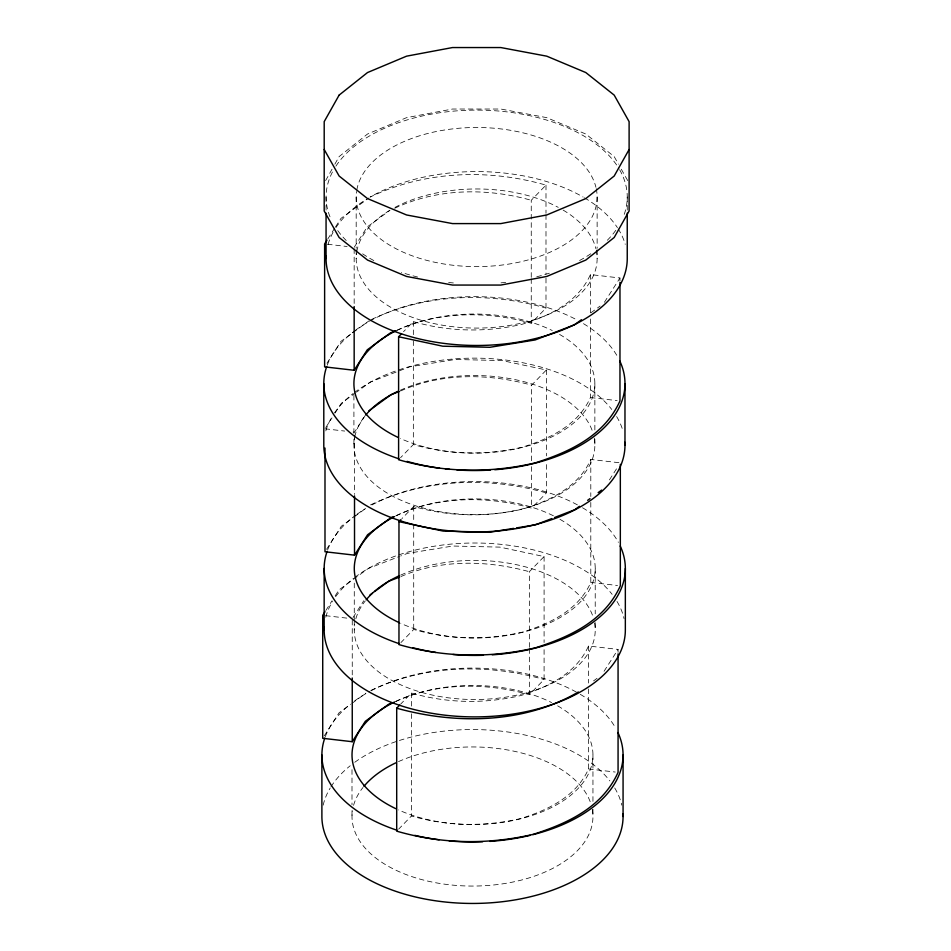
<?xml version="1.0" encoding="UTF-8"?>
<svg xmlns="http://www.w3.org/2000/svg" width="951" height="951" viewBox="0 0 951 951"><rect width="100%" height="100%" fill="white"/><g stroke="black" fill="none" stroke-linecap="round" stroke-linejoin="round"><path stroke-width="0.71" stroke-dasharray="4.75 3.57" d="M325.622 180.583L332.018 169.219M334.859 164.166L339.127 156.594L367.514 134.032L406.576 117.651L452.51 109.032L500.808 109.032L546.73 117.651L585.804 134.032L614.191 156.594L618.447 164.166M327.738 239.046L334.74 228.121M335.525 226.897L340.969 218.397L369 197.903M354.164 247.319L367.241 226.909L389.435 210.682M326.966 363.223L340.969 341.35L351.49 333.67M325.765 427.57L331.994 417.858M335.109 412.996L341.338 403.272L355.353 393.025M365.291 415.385L354.521 432.194L351.715 431.873M326.55 549.321L341.338 526.236L353.011 517.701M325.836 610.483L332.054 600.759M335.168 595.897L339.067 589.822L368.263 568.484L399.349 556.513M353.023 617.544L363.793 600.735M619.969 280.949L619.969 277.977L590.44 274.577C578.196 302.061 549.916 315.696 522.634 324.136C486.591 332.588 448.931 331.935 413.34 321.604L403.509 331.709M324.279 735.872L339.067 712.786L350.741 704.239M604.396 302.275L619.969 277.977M590.44 319.013L590.44 397.53C578.196 425.014 549.916 438.649 522.634 447.089C486.591 455.541 448.931 454.887 413.34 444.557L400.561 457.704M618.923 462.697L590.797 459.452C578.553 486.936 550.272 500.571 523.002 509.011C486.96 517.463 449.3 516.809 413.709 506.479L401.916 518.616M609.436 479.875L617.995 466.501M590.797 502.413L590.797 582.416C578.553 609.9 550.272 623.535 523.002 631.975C486.96 640.415 449.3 639.773 413.709 629.443L400.93 642.579M618.067 652.374L618.067 649.414L588.526 646.002C576.282 673.486 548.002 687.121 520.732 695.561C484.677 704.013 447.029 703.36 411.438 693.029L400.621 704.156M604.051 671.275L618.067 649.414M588.526 688.964L588.526 768.967C576.282 796.451 548.002 810.086 520.732 818.526C484.677 826.966 447.029 826.324 411.438 815.994L398.659 829.129M531.252 277.323L531.252 200.292L545.993 185.124C488.279 168.517 424.717 170.835 370.177 197.047A150.591 86.945 0 0 1 583.141 197.047M397.411 330.163C439.16 310.989 487.53 311.013 531.252 323.245L545.993 308.076L545.993 275.493M531.621 460.724L531.621 385.167L546.361 369.998L502.164 360.572L455.089 359.478L409.738 366.836L370.533 381.933L356.518 392.181M396.412 515.561C438.53 496.006 487.411 495.697 531.621 508.131L546.361 492.963L546.361 461.853M529.35 647.274L529.35 571.717L544.091 556.549L499.893 547.122L452.819 546.029L407.468 553.387L400.704 555.99M395.509 701.588C437.258 682.414 485.628 682.449 529.35 694.682L544.091 679.513L544.091 648.404M352.655 332.814L369 320.856M590.773 312.891L600.117 306.056M354.188 516.845L365.862 508.298M351.918 703.395L365.933 693.148M593.543 680.904L597.05 678.336M394.689 208.257C437.175 188.322 486.555 187.644 531.252 200.292M371.52 319.488C425.679 293.609 488.766 291.695 545.993 308.076M400.502 391.027C441.526 372.673 488.862 373.327 531.621 385.167M370.533 504.886C425.073 478.674 488.648 476.356 546.361 492.963M400.965 576.532C441.264 559.057 487.554 560.246 529.35 571.717M370.973 690.39C424.752 664.856 487.352 663.334 544.091 679.513M327.441 244.229L347.127 246.499M590.44 397.53L617.151 400.609M324.992 428.794L344.678 431.065M590.797 582.416L617.52 585.495M325.527 615.666L348.03 618.257M588.526 768.967L615.249 772.046M621.3 169.219L627.696 180.583M627.244 197.047L627.244 210.219M597.133 197.047L597.133 248.282M597.133 249.744L597.133 258.529M595.219 568.472L595.219 613.859M595.219 622.643L595.219 629.954M594.862 383.598L594.862 430.434M594.862 439.219L594.862 445.08M592.948 755.023L592.948 801.871M592.948 809.194L592.948 816.505M590.797 459.452L590.797 496.493M590.44 274.577L590.44 313.093M588.526 646.002L588.526 683.044M546.361 369.998L546.361 455.921M545.993 185.124L545.993 213.274M545.993 214.748L545.993 274.007M544.091 556.549L544.091 642.472M531.621 466.644L531.621 508.131M531.252 278.809L531.252 323.245M529.35 648.748L529.35 694.682M413.709 506.479L413.709 522.777M413.709 524.263L413.709 629.443M413.34 321.604L413.34 334.93M413.34 340.862L413.34 444.557M411.438 693.029L411.438 707.841M411.438 713.773L411.438 815.994M356.185 197.047L356.185 248.282M356.185 249.744L356.185 258.529M354.521 435.154L354.521 494.413M354.271 583.118L354.271 619.707M354.271 621.169L354.271 629.954M354.164 248.793L354.164 305.093M353.915 395.307L353.915 433.371M353.915 439.219L353.915 445.08M352.25 620.23L352.25 676.518M352.001 769.668L352.001 804.796M352.001 810.656L352.001 816.505M326.062 197.047L326.062 210.219M328.083 244.348A150.591 86.945 0 0 1 333.028 232.401M335.905 227.622A150.591 86.945 0 0 1 366.29 199.377M584.449 197.808A150.591 86.945 0 0 1 617.413 227.622M618.174 228.811A150.591 86.945 0 0 1 625.235 244.348M325.813 430.898A150.591 86.945 0 0 1 331.423 417.751M334.431 412.984A150.591 86.945 0 0 1 353.213 393.452M354.343 392.585A150.591 86.945 0 0 1 611.766 409.465M616.64 416.55A150.591 86.945 0 0 1 622.964 430.898M594.256 438.102A120.468 69.554 0 0 1 474.383 514.634A120.468 69.554 0 0 1 354.521 438.102M354.794 436.699A120.468 69.554 0 0 1 364.899 416.062M400.383 390.195A120.468 69.554 0 0 1 592.414 431.148M327.203 365.22A150.591 86.945 0 0 1 354.343 331.103M355.496 330.235A150.591 86.945 0 0 1 577.198 320.071M583.474 323.661A150.591 86.945 0 0 1 618.019 357.481M559.568 334.419A120.468 69.554 0 0 1 564.692 429.638A120.468 69.554 0 0 1 400.383 438.482M396.508 330.532A120.468 69.554 0 0 1 552.269 330.532M596.253 250.149A120.468 69.554 0 0 1 479.09 328.071A120.468 69.554 0 0 1 356.577 252.942M356.791 251.551A120.468 69.554 0 0 1 390.183 210.1M395.034 207.366A120.468 69.554 0 0 1 558.273 207.366M563.135 210.1A120.468 69.554 0 0 1 595.932 248.746M619.624 169.73A150.591 86.945 0 0 1 623.309 216.816M615.784 230.32A150.591 86.945 0 0 1 607.071 240.52M590.773 253.774A150.591 86.945 0 0 1 579.468 260.574M549.333 273.199A150.591 86.945 0 0 1 535.686 277.026M505.718 282.352A150.591 86.945 0 0 1 499.941 282.946M453.365 282.946A150.591 86.945 0 0 1 447.6 282.352M417.62 277.026A150.591 86.945 0 0 1 401.358 272.343M373.838 260.574A150.591 86.945 0 0 1 362.533 253.774M346.235 240.52A150.591 86.945 0 0 1 336.702 229.143M330.009 216.816A150.591 86.945 0 0 1 333.028 170.93M335.905 166.14A150.591 86.945 0 0 1 478.852 110.114A150.591 86.945 0 0 1 618.911 168.529M596.253 188.667A120.468 69.554 0 0 1 479.09 266.589A120.468 69.554 0 0 1 356.577 191.472M356.791 190.069A120.468 69.554 0 0 1 474.216 127.505A120.468 69.554 0 0 1 595.932 187.276M325.789 617.187A150.591 86.945 0 0 1 332.493 601.436M335.62 596.681A150.591 86.945 0 0 1 353.57 578.339M354.711 577.459A150.591 86.945 0 0 1 612.135 594.351M617.009 601.436A150.591 86.945 0 0 1 624.058 618.614M594.613 622.976A120.468 69.554 0 0 1 475.964 699.508A120.468 69.554 0 0 1 354.664 624.379M355.84 618.792A120.468 69.554 0 0 1 365.255 600.949M400.751 575.07A120.468 69.554 0 0 1 593.246 617.401M327.56 550.094A150.591 86.945 0 0 1 355.852 515.121M357.017 514.265A150.591 86.945 0 0 1 365.671 508.535M371.936 504.957A150.591 86.945 0 0 1 577.566 504.957M582.535 507.763A150.591 86.945 0 0 1 618.388 542.355M559.937 519.294A120.468 69.554 0 0 1 565.049 614.524A120.468 69.554 0 0 1 400.751 623.369M395.604 516.036A120.468 69.554 0 0 1 553.898 516.036M323.174 805.164A150.591 86.945 0 0 1 330.223 787.987M330.96 786.786A150.591 86.945 0 0 1 350.194 765.769M354.747 762.286A150.591 86.945 0 0 1 609.864 780.902M614.738 787.987A150.591 86.945 0 0 1 621.776 805.164M592.342 809.527A120.468 69.554 0 0 1 473.693 886.059A120.468 69.554 0 0 1 352.393 810.93M353.57 805.342A120.468 69.554 0 0 1 362.985 787.487M398.481 761.62A120.468 69.554 0 0 1 590.975 803.952M325.29 736.645A150.591 86.945 0 0 1 350.194 704.287M354.747 700.816A150.591 86.945 0 0 1 369.666 691.508M370.926 690.83A150.591 86.945 0 0 1 578.957 693.552M580.265 694.313A150.591 86.945 0 0 1 615.44 727.705M557.666 705.844A120.468 69.554 0 0 1 562.778 801.075A120.468 69.554 0 0 1 398.481 809.919M395.878 701.351A120.468 69.554 0 0 1 551.628 702.587"/><path stroke-width="1.43" d="M629.11 149.509L614.191 176.03L585.804 198.581L546.73 214.974L500.808 223.592L452.51 223.592L406.576 214.974L367.514 198.581L339.127 176.03L324.196 149.509M326.966 240.258L324.624 243.908L324.624 366.872L354.164 370.272L367.241 349.861L390.599 332.791L396.056 330.686M324.992 448.052L324.992 551.746L354.521 555.158L367.597 534.747L390.956 517.665L393.69 516.619M325.052 611.695L322.722 615.333L322.722 738.297L352.25 741.709L365.327 721.298L388.686 704.215L392.775 702.646M619.969 282.423L619.969 400.942C604.135 435.879 569.899 451.844 535.223 462.887C490.157 473.455 443.095 472.635 398.6 459.725L398.6 336.761L401.548 333.73M620.337 464.338L620.337 585.816C604.503 620.765 570.255 636.73 535.591 647.774C490.526 658.33 443.451 657.521 398.968 644.6L398.968 521.647L400.93 519.626M618.067 653.86L618.067 772.367C602.233 807.316 567.985 823.281 533.321 834.324C488.255 844.88 441.181 844.072 396.698 831.15L396.698 708.198L399.646 705.167M368.774 410.927L390.956 394.713L399.147 391.562M581.43 319.714L574.428 324.838L535.223 339.935L489.872 347.293L442.786 346.2L398.6 336.761M369.998 594.922L372.34 593.21M374.67 591.51L388.686 581.263L399.598 577.055M579.456 506.301L574.784 509.724L554.516 517.522M587.635 500.333L589.977 498.621M598.143 492.642L601.65 490.086M578.351 691.995C524.156 723.711 456.147 724.698 396.698 708.198M551.806 518.568L535.591 524.809L516.571 527.9M513.647 528.376L490.229 532.18L443.154 531.086L398.968 521.647M627.244 213.155L627.244 258.529A150.591 86.945 0 0 1 474.216 345.463A150.591 86.945 0 0 1 326.145 255.7M625.342 568.472L625.342 629.954A150.591 86.945 0 0 1 472.302 716.888A150.591 86.945 0 0 1 324.243 627.137M624.973 383.598L624.973 445.08M623.071 755.023L623.071 816.505M354.521 495.899L354.521 555.158M354.164 306.567L354.164 370.272M352.25 678.004L352.25 741.709M326.062 213.155L326.062 258.529M324.16 568.472L324.16 629.954M323.792 383.598L323.792 445.08A150.591 86.945 0 0 0 476.831 532.013A150.591 86.945 0 0 0 624.902 442.251M321.89 755.023L321.89 816.505A150.591 86.945 0 0 0 474.929 903.438A150.591 86.945 0 0 0 622.988 813.687M365.862 414.886A120.468 69.554 0 0 1 397.78 391.396M619.85 361.095A150.591 86.945 0 0 1 494.77 469.746M490.395 470.044A150.591 86.945 0 0 1 456.92 469.949M449.645 469.366A150.591 86.945 0 0 1 445.33 468.902M439.624 468.189A150.591 86.945 0 0 1 407.064 461.366M399.087 458.893A150.591 86.945 0 0 1 326.692 366.61M397.78 437.282A120.468 69.554 0 0 1 395.236 331.162M366.218 599.76A120.468 69.554 0 0 1 399.444 575.664M620.207 545.981A150.591 86.945 0 0 1 492.226 654.835M483.465 655.275A150.591 86.945 0 0 1 452.914 654.502M435.772 652.457A150.591 86.945 0 0 1 412.924 647.75M399.456 643.768A150.591 86.945 0 0 1 327.061 551.497M399.444 622.762A120.468 69.554 0 0 1 394.356 516.678M363.948 786.311A120.468 69.554 0 0 1 395.878 762.821M617.936 732.532A150.591 86.945 0 0 1 532.917 834.657M530.111 835.358A150.591 86.945 0 0 1 489.943 841.385M482.644 841.778A150.591 86.945 0 0 1 449.193 840.922M439.136 839.816A150.591 86.945 0 0 1 414.85 835.358M397.185 830.318A150.591 86.945 0 0 1 324.79 738.047M395.878 808.707A120.468 69.554 0 0 1 394.594 701.969M339.127 95.112L324.196 121.633L324.196 210.991L339.127 237.5L367.514 260.063L406.576 276.456L452.51 285.062L500.808 285.062L546.73 276.456L585.804 260.063L614.191 237.5L629.11 210.991L629.11 121.633L614.191 95.112L585.804 72.549L546.73 56.168L500.808 47.55L452.51 47.55L406.576 56.168L367.514 72.549L339.127 95.112"/></g></svg>
